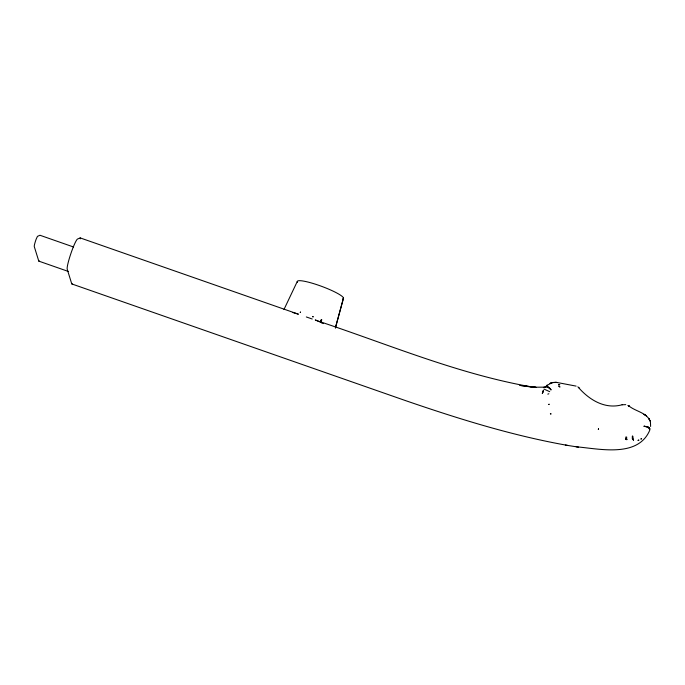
<?xml version="1.0" encoding="UTF-8"?>
<svg xmlns="http://www.w3.org/2000/svg" width="685" height="685" viewBox="0 0 685 685"><rect width="100%" height="100%" fill="white"/><g stroke="black" fill="none" stroke-linecap="round" stroke-linejoin="round"><path stroke-width="1.03" d="M649.902 429.144L649.406 427.979L647.685 426.789L644.028 426.241L647.599 427.012L649.825 429.341L649.663 428.288L648.198 427.055L644.028 426.241M320.957 321.231L321.282 319.587L321.847 319.852L321.128 320.118L321.599 320.726L321.025 320.631L321.513 321.864L320.965 321.573M650.622 426.481L650.442 422.071M550.552 413.714L550.937 413.937L550.526 413.757M632.315 436.157L632.46 438.914L633.505 440.087L632.675 436.062L632.332 438.451L633.505 440.087M335.402 327.832L343.468 298.001M335.385 327.969L343.373 298.651M547.82 394.132L548.839 393.764M625.944 436.867L626.852 437.244M625.747 404.638L622.083 404.775M542.357 393.413L543.41 390.33L542.357 393.413L543.231 391.169M649.8 430.137C638.026 458.119 599.315 448.735 576.205 446.791M283.967 309.509L297.264 281.501M543.993 389.071L549.704 391.674M545.577 386.691C545.748 385.355 550.252 387.624 550.971 389.851C550.534 388.309 544.738 386.04 546.373 386.186L548.831 387.419L550.971 389.851M547.092 385.158L546.69 385.552L552.273 382.624M292.581 312.446L298.437 314.192L80.188 237.9L77.525 239.039A14.197 1.653 -70.7 0 0 71.882 250.71A17.741 2.064 -70.7 0 0 67.233 269.291L71.694 283.676A17.741 2.064 -70.7 0 0 72.362 283.838M553.651 382.401L552.915 382.564L556.811 382.444L576.111 386.109M622.263 404.732C604.649 409.707 588.723 399.475 577.866 386.794M547.538 386.734L543.385 387.479L545.662 387.153L533.872 387.205L536.012 387.299L519.829 385.398L533.17 387.316M553.985 382.376L556.811 382.444L555.064 382.324M579.176 388.001L579.621 388.061M71.951 283.992L405.272 400.519C458.359 418.758 512.209 435.609 567.574 445.404M534.394 387.402C459.832 374.781 389.662 344.803 318.277 321.128L315.246 319.955L321.496 322.584M565.365 445.053L578.542 447.168M306.323 316.95L312.232 319.013M73.586 247.011L39.953 235.255L37.452 236.368L36.142 239.202A7.098 0.822 -70.7 0 0 34.284 246.626L38.754 261.019A7.098 0.822 -70.7 0 0 39.242 260.839M38.857 261.148L68.526 271.517M321.188 322.344L323.414 323.594M321.051 320.452L321.599 320.726M320.991 320.854L321.53 321.137M550.363 413.603L550.937 413.937M629.138 406.128C635.723 411.488 646.828 412.584 650.185 421.258L649.945 420.513M650.074 420.89L648.789 418.389L649.26 419.288M80.188 237.9L80.291 238.226A7.098 0.822 -70.7 0 1 80.308 238.851M297.504 282.271A24.617 3.793 20.3 0 1 321.916 286.45A24.617 3.793 20.3 0 1 342.62 299.045M625.688 438.04L626.698 438.469L625.688 438.04M628.376 405.717L629.335 406.316L628.376 405.717M300.398 312.077L300.321 312.506L300.398 312.077M312.574 316.658L313.182 316.804L312.574 316.658M559.645 386.597L559.919 387.093L558.66 385.963L559.645 386.597M598.536 428.827L598.347 429.367L598.536 428.827M554.011 411.197L554.011 411.197M549.096 404.244L548.736 404.484L549.096 404.244M641.562 438.742L640.963 438.982L641.562 438.742M638.805 440.155L638.103 440.335L638.805 440.155M552.607 382.572L550.124 383.309L552.607 382.572M559.696 384.687L558.566 384.61L559.696 384.687M626.749 439.273L625.696 439.008L626.749 439.273M626.826 439.65L625.713 439.205L626.826 439.65M321.924 322.781L321.265 322.421L321.924 322.781M628.145 405.546L628.899 406.025L628.145 405.546M646.306 415.761L644.088 414.356L646.306 415.761"/></g></svg>
